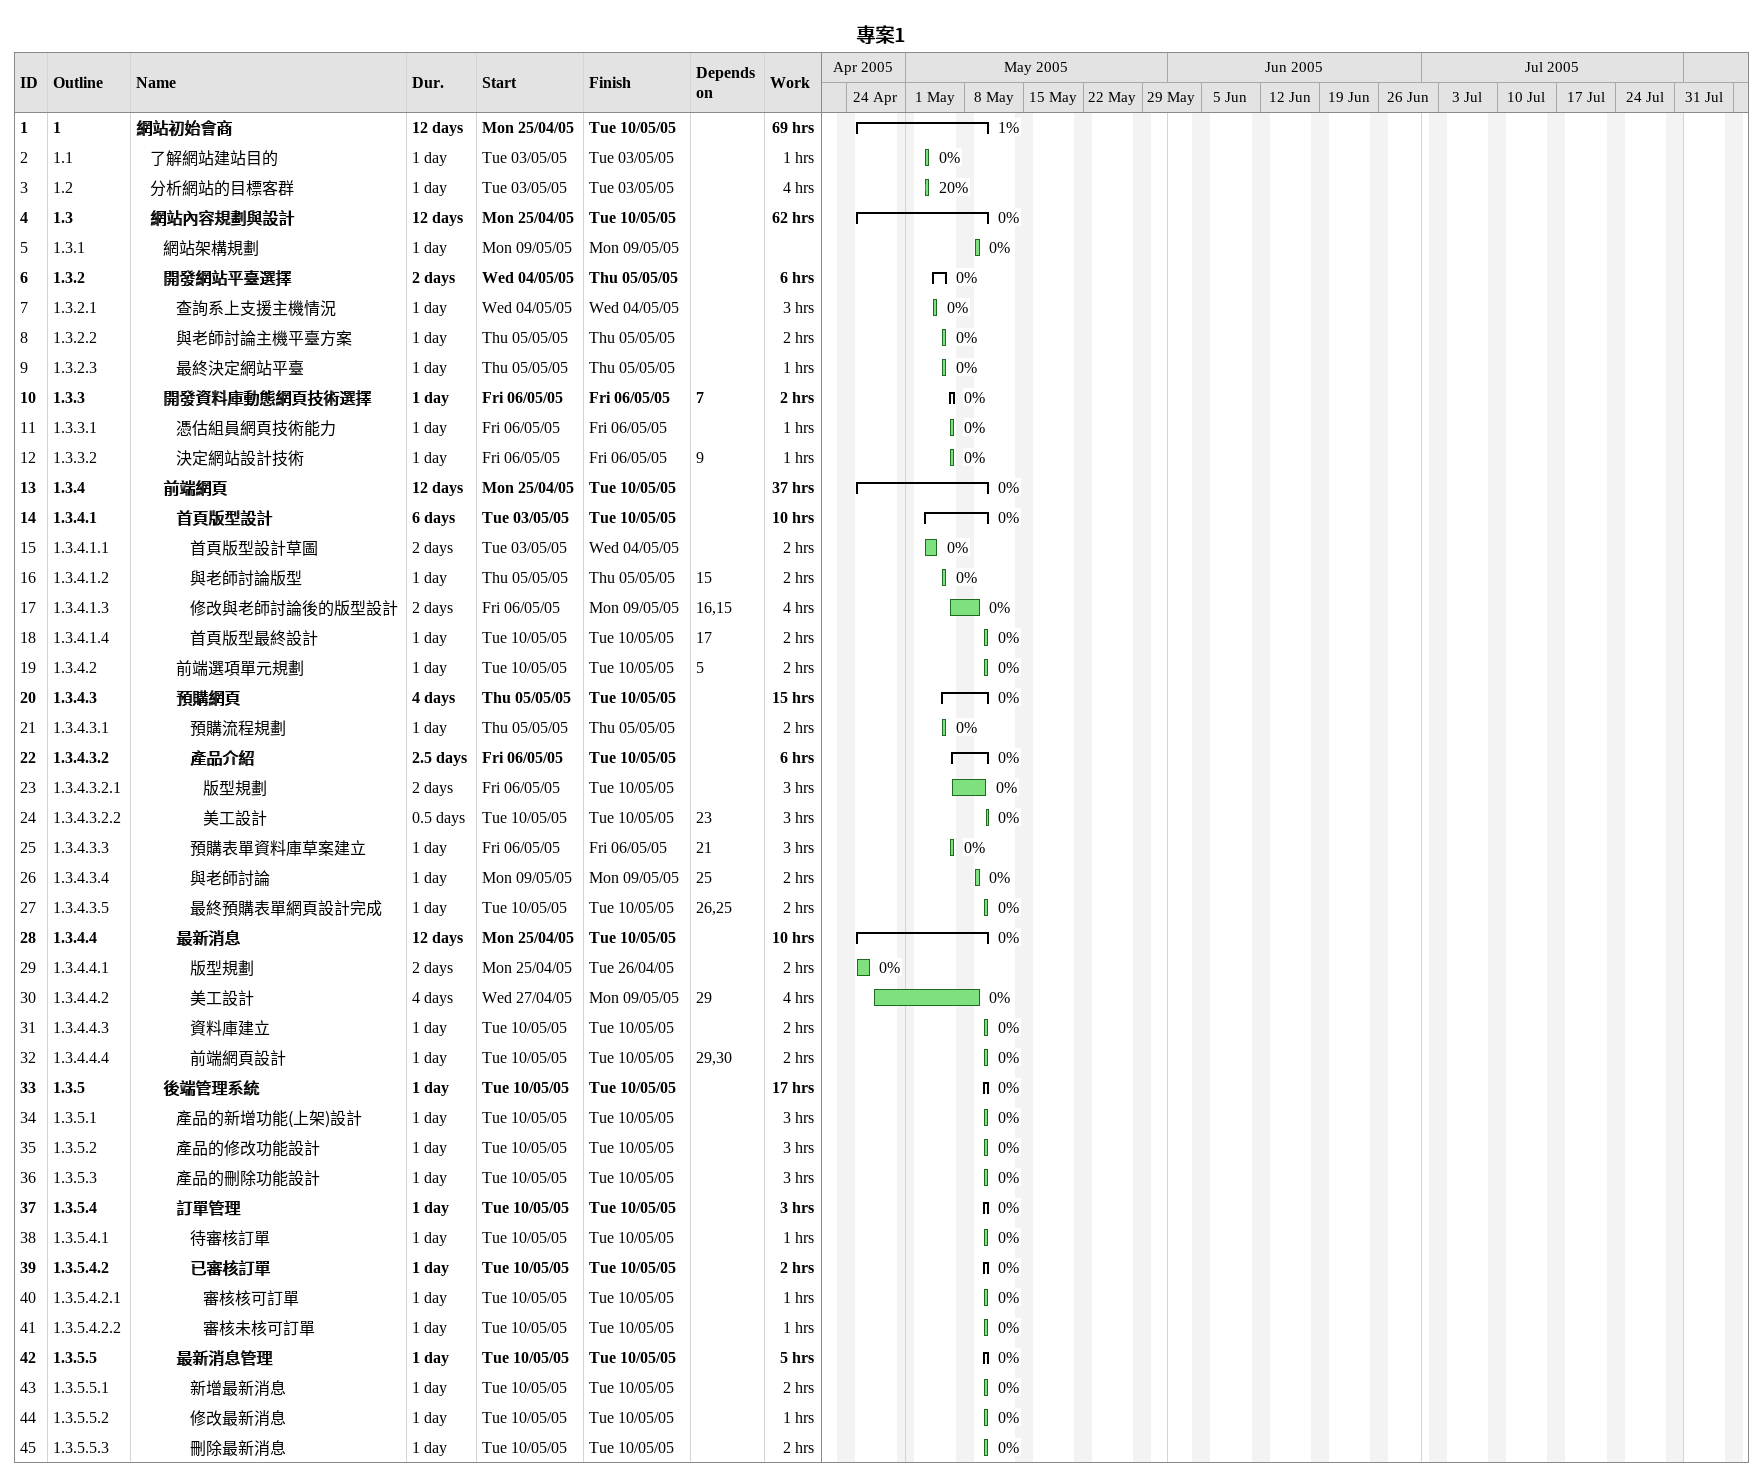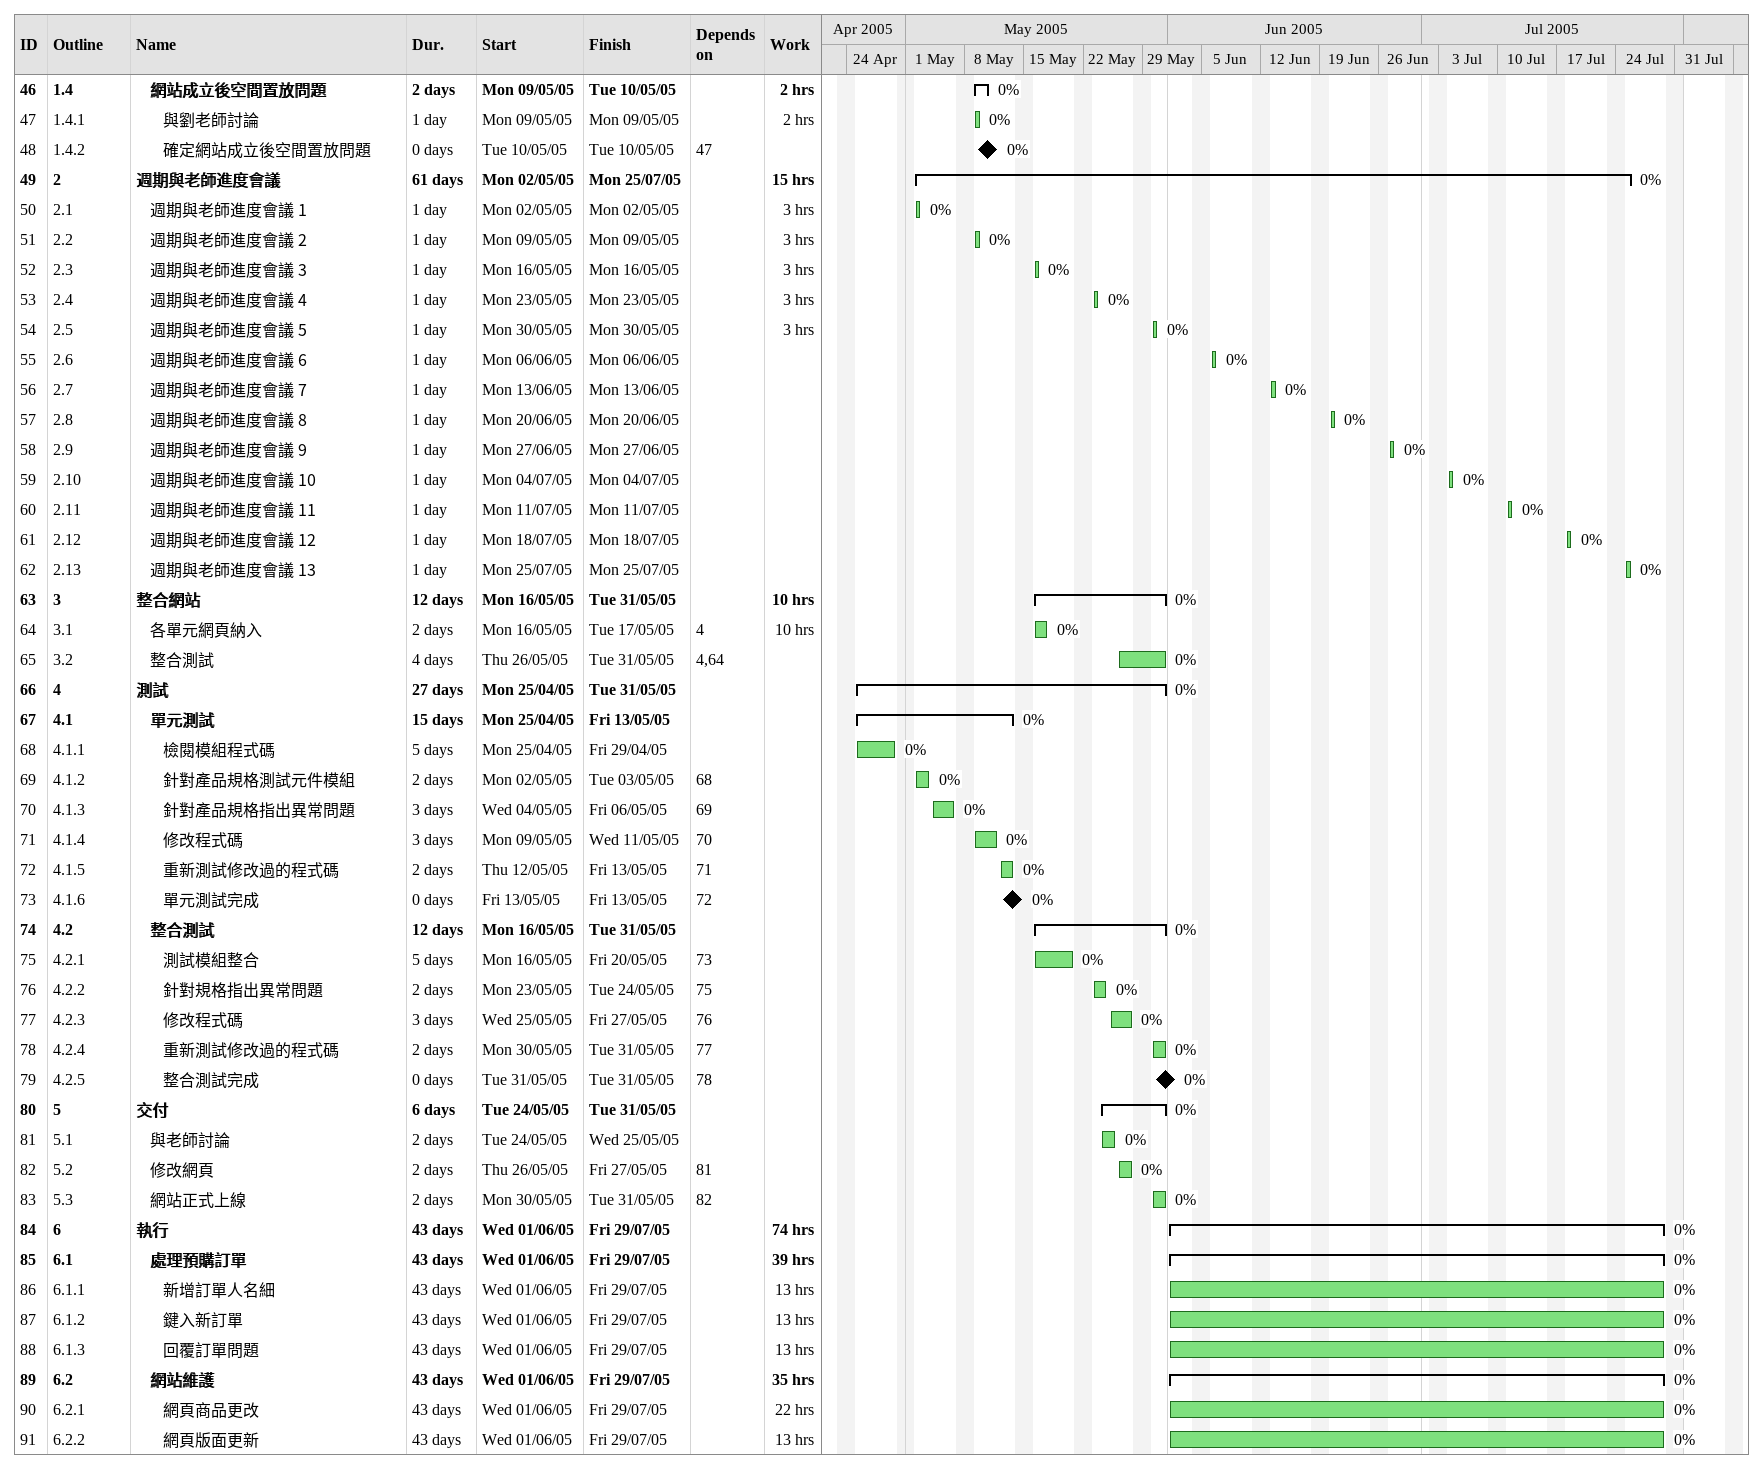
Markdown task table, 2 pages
專案1

| ID | WBS | Task | Duration | Start | Finish | Predecessors | % complete | Work (h) |
|---|---|---|---|---|---|---|---|---|
| 1 | 1 | **網站初始會商** | 12d | 2005-04-25 | 2005-05-10 |  | 1 | 69 |
| 2 | 1.1 | 了解網站建站目的 | 1d | 2005-05-03 | 2005-05-03 |  | 0 | 1 |
| 3 | 1.2 | 分析網站的目標客群 | 1d | 2005-05-03 | 2005-05-03 |  | 20 | 4 |
| 4 | 1.3 | **網站內容規劃與設計** | 12d | 2005-04-25 | 2005-05-10 |  | 0 | 62 |
| 5 | 1.3.1 | 網站架構規劃 | 1d | 2005-05-09 | 2005-05-09 |  | 0 |  |
| 6 | 1.3.2 | **開發網站平臺選擇** | 2d | 2005-05-04 | 2005-05-05 |  | 0 | 6 |
| 7 | 1.3.2.1 | 查詢系上支援主機情況 | 1d | 2005-05-04 | 2005-05-04 |  | 0 | 3 |
| 8 | 1.3.2.2 | 與老師討論主機平臺方案 | 1d | 2005-05-05 | 2005-05-05 |  | 0 | 2 |
| 9 | 1.3.2.3 | 最終決定網站平臺 | 1d | 2005-05-05 | 2005-05-05 |  | 0 | 1 |
| 10 | 1.3.3 | **開發資料庫動態網頁技術選擇** | 1d | 2005-05-06 | 2005-05-06 | 7 | 0 | 2 |
| 11 | 1.3.3.1 | 憑估組員網頁技術能力 | 1d | 2005-05-06 | 2005-05-06 |  | 0 | 1 |
| 12 | 1.3.3.2 | 決定網站設計技術 | 1d | 2005-05-06 | 2005-05-06 | 9 | 0 | 1 |
| 13 | 1.3.4 | **前端網頁** | 12d | 2005-04-25 | 2005-05-10 |  | 0 | 37 |
| 14 | 1.3.4.1 | **首頁版型設計** | 6d | 2005-05-03 | 2005-05-10 |  | 0 | 10 |
| 15 | 1.3.4.1.1 | 首頁版型設計草圖 | 2d | 2005-05-03 | 2005-05-04 |  | 0 | 2 |
| 16 | 1.3.4.1.2 | 與老師討論版型 | 1d | 2005-05-05 | 2005-05-05 | 15 | 0 | 2 |
| 17 | 1.3.4.1.3 | 修改與老師討論後的版型設計 | 2d | 2005-05-06 | 2005-05-09 | 16, 15 | 0 | 4 |
| 18 | 1.3.4.1.4 | 首頁版型最終設計 | 1d | 2005-05-10 | 2005-05-10 | 17 | 0 | 2 |
| 19 | 1.3.4.2 | 前端選項單元規劃 | 1d | 2005-05-10 | 2005-05-10 | 5 | 0 | 2 |
| 20 | 1.3.4.3 | **預購網頁** | 4d | 2005-05-05 | 2005-05-10 |  | 0 | 15 |
| 21 | 1.3.4.3.1 | 預購流程規劃 | 1d | 2005-05-05 | 2005-05-05 |  | 0 | 2 |
| 22 | 1.3.4.3.2 | **產品介紹** | 2.5d | 2005-05-06 | 2005-05-10 |  | 0 | 6 |
| 23 | 1.3.4.3.2.1 | 版型規劃 | 2d | 2005-05-06 | 2005-05-10 |  | 0 | 3 |
| 24 | 1.3.4.3.2.2 | 美工設計 | 0.5d | 2005-05-10 | 2005-05-10 | 23 | 0 | 3 |
| 25 | 1.3.4.3.3 | 預購表單資料庫草案建立 | 1d | 2005-05-06 | 2005-05-06 | 21 | 0 | 3 |
| 26 | 1.3.4.3.4 | 與老師討論 | 1d | 2005-05-09 | 2005-05-09 | 25 | 0 | 2 |
| 27 | 1.3.4.3.5 | 最終預購表單網頁設計完成 | 1d | 2005-05-10 | 2005-05-10 | 26, 25 | 0 | 2 |
| 28 | 1.3.4.4 | **最新消息** | 12d | 2005-04-25 | 2005-05-10 |  | 0 | 10 |
| 29 | 1.3.4.4.1 | 版型規劃 | 2d | 2005-04-25 | 2005-04-26 |  | 0 | 2 |
| 30 | 1.3.4.4.2 | 美工設計 | 4d | 2005-04-27 | 2005-05-09 | 29 | 0 | 4 |
| 31 | 1.3.4.4.3 | 資料庫建立 | 1d | 2005-05-10 | 2005-05-10 |  | 0 | 2 |
| 32 | 1.3.4.4.4 | 前端網頁設計 | 1d | 2005-05-10 | 2005-05-10 | 29, 30 | 0 | 2 |
| 33 | 1.3.5 | **後端管理系統** | 1d | 2005-05-10 | 2005-05-10 |  | 0 | 17 |
| 34 | 1.3.5.1 | 產品的新增功能(上架)設計 | 1d | 2005-05-10 | 2005-05-10 |  | 0 | 3 |
| 35 | 1.3.5.2 | 產品的修改功能設計 | 1d | 2005-05-10 | 2005-05-10 |  | 0 | 3 |
| 36 | 1.3.5.3 | 產品的刪除功能設計 | 1d | 2005-05-10 | 2005-05-10 |  | 0 | 3 |
| 37 | 1.3.5.4 | **訂單管理** | 1d | 2005-05-10 | 2005-05-10 |  | 0 | 3 |
| 38 | 1.3.5.4.1 | 待審核訂單 | 1d | 2005-05-10 | 2005-05-10 |  | 0 | 1 |
| 39 | 1.3.5.4.2 | **已審核訂單** | 1d | 2005-05-10 | 2005-05-10 |  | 0 | 2 |
| 40 | 1.3.5.4.2.1 | 審核核可訂單 | 1d | 2005-05-10 | 2005-05-10 |  | 0 | 1 |
| 41 | 1.3.5.4.2.2 | 審核未核可訂單 | 1d | 2005-05-10 | 2005-05-10 |  | 0 | 1 |
| 42 | 1.3.5.5 | **最新消息管理** | 1d | 2005-05-10 | 2005-05-10 |  | 0 | 5 |
| 43 | 1.3.5.5.1 | 新增最新消息 | 1d | 2005-05-10 | 2005-05-10 |  | 0 | 2 |
| 44 | 1.3.5.5.2 | 修改最新消息 | 1d | 2005-05-10 | 2005-05-10 |  | 0 | 1 |
| 45 | 1.3.5.5.3 | 刪除最新消息 | 1d | 2005-05-10 | 2005-05-10 |  | 0 | 2 |
| 46 | 1.4 | **網站成立後空間置放問題** | 2d | 2005-05-09 | 2005-05-10 |  | 0 | 2 |
| 47 | 1.4.1 | 與劉老師討論 | 1d | 2005-05-09 | 2005-05-09 |  | 0 | 2 |
| 48 | 1.4.2 | 確定網站成立後空間置放問題 | 0d | 2005-05-10 | 2005-05-10 | 47 | 0 |  |
| 49 | 2 | **週期與老師進度會議** | 61d | 2005-05-02 | 2005-07-25 |  | 0 | 15 |
| 50 | 2.1 | 週期與老師進度會議 1 | 1d | 2005-05-02 | 2005-05-02 |  | 0 | 3 |
| 51 | 2.2 | 週期與老師進度會議 2 | 1d | 2005-05-09 | 2005-05-09 |  | 0 | 3 |
| 52 | 2.3 | 週期與老師進度會議 3 | 1d | 2005-05-16 | 2005-05-16 |  | 0 | 3 |
| 53 | 2.4 | 週期與老師進度會議 4 | 1d | 2005-05-23 | 2005-05-23 |  | 0 | 3 |
| 54 | 2.5 | 週期與老師進度會議 5 | 1d | 2005-05-30 | 2005-05-30 |  | 0 | 3 |
| 55 | 2.6 | 週期與老師進度會議 6 | 1d | 2005-06-06 | 2005-06-06 |  | 0 |  |
| 56 | 2.7 | 週期與老師進度會議 7 | 1d | 2005-06-13 | 2005-06-13 |  | 0 |  |
| 57 | 2.8 | 週期與老師進度會議 8 | 1d | 2005-06-20 | 2005-06-20 |  | 0 |  |
| 58 | 2.9 | 週期與老師進度會議 9 | 1d | 2005-06-27 | 2005-06-27 |  | 0 |  |
| 59 | 2.10 | 週期與老師進度會議 10 | 1d | 2005-07-04 | 2005-07-04 |  | 0 |  |
| 60 | 2.11 | 週期與老師進度會議 11 | 1d | 2005-07-11 | 2005-07-11 |  | 0 |  |
| 61 | 2.12 | 週期與老師進度會議 12 | 1d | 2005-07-18 | 2005-07-18 |  | 0 |  |
| 62 | 2.13 | 週期與老師進度會議 13 | 1d | 2005-07-25 | 2005-07-25 |  | 0 |  |
| 63 | 3 | **整合網站** | 12d | 2005-05-16 | 2005-05-31 |  | 0 | 10 |
| 64 | 3.1 | 各單元網頁納入 | 2d | 2005-05-16 | 2005-05-17 | 4 | 0 | 10 |
| 65 | 3.2 | 整合測試 | 4d | 2005-05-26 | 2005-05-31 | 4, 64 | 0 |  |
| 66 | 4 | **測試** | 27d | 2005-04-25 | 2005-05-31 |  | 0 |  |
| 67 | 4.1 | **單元測試** | 15d | 2005-04-25 | 2005-05-13 |  | 0 |  |
| 68 | 4.1.1 | 檢閱模組程式碼 | 5d | 2005-04-25 | 2005-04-29 |  | 0 |  |
| 69 | 4.1.2 | 針對產品規格測試元件模組 | 2d | 2005-05-02 | 2005-05-03 | 68 | 0 |  |
| 70 | 4.1.3 | 針對產品規格指出異常問題 | 3d | 2005-05-04 | 2005-05-06 | 69 | 0 |  |
| 71 | 4.1.4 | 修改程式碼 | 3d | 2005-05-09 | 2005-05-11 | 70 | 0 |  |
| 72 | 4.1.5 | 重新測試修改過的程式碼 | 2d | 2005-05-12 | 2005-05-13 | 71 | 0 |  |
| 73 | 4.1.6 | 單元測試完成 | 0d | 2005-05-13 | 2005-05-13 | 72 | 0 |  |
| 74 | 4.2 | **整合測試** | 12d | 2005-05-16 | 2005-05-31 |  | 0 |  |
| 75 | 4.2.1 | 測試模組整合 | 5d | 2005-05-16 | 2005-05-20 | 73 | 0 |  |
| 76 | 4.2.2 | 針對規格指出異常問題 | 2d | 2005-05-23 | 2005-05-24 | 75 | 0 |  |
| 77 | 4.2.3 | 修改程式碼 | 3d | 2005-05-25 | 2005-05-27 | 76 | 0 |  |
| 78 | 4.2.4 | 重新測試修改過的程式碼 | 2d | 2005-05-30 | 2005-05-31 | 77 | 0 |  |
| 79 | 4.2.5 | 整合測試完成 | 0d | 2005-05-31 | 2005-05-31 | 78 | 0 |  |
| 80 | 5 | **交付** | 6d | 2005-05-24 | 2005-05-31 |  | 0 |  |
| 81 | 5.1 | 與老師討論 | 2d | 2005-05-24 | 2005-05-25 |  | 0 |  |
| 82 | 5.2 | 修改網頁 | 2d | 2005-05-26 | 2005-05-27 | 81 | 0 |  |
| 83 | 5.3 | 網站正式上線 | 2d | 2005-05-30 | 2005-05-31 | 82 | 0 |  |
| 84 | 6 | **執行** | 43d | 2005-06-01 | 2005-07-29 |  | 0 | 74 |
| 85 | 6.1 | **處理預購訂單** | 43d | 2005-06-01 | 2005-07-29 |  | 0 | 39 |
| 86 | 6.1.1 | 新增訂單人名細 | 43d | 2005-06-01 | 2005-07-29 |  | 0 | 13 |
| 87 | 6.1.2 | 鍵入新訂單 | 43d | 2005-06-01 | 2005-07-29 |  | 0 | 13 |
| 88 | 6.1.3 | 回覆訂單問題 | 43d | 2005-06-01 | 2005-07-29 |  | 0 | 13 |
| 89 | 6.2 | **網站維護** | 43d | 2005-06-01 | 2005-07-29 |  | 0 | 35 |
| 90 | 6.2.1 | 網頁商品更改 | 43d | 2005-06-01 | 2005-07-29 |  | 0 | 22 |
| 91 | 6.2.2 | 網頁版面更新 | 43d | 2005-06-01 | 2005-07-29 |  | 0 | 13 |
